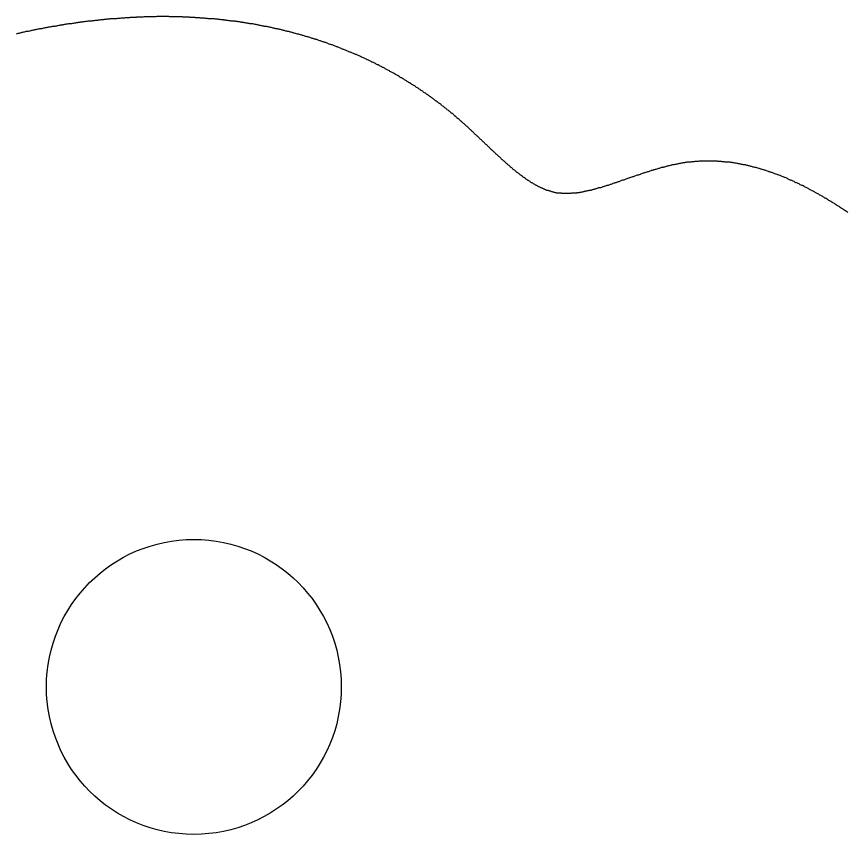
# Model space of a CAD drawing. Header units: millimetres. Extents: x 111 to 2999, y 81 to 1941.
# Drawn here: x 995.18 to 1023.35, y 851.07 to 878.79 of the extents above; entities that cross this region are included whole.
import ezdxf

# ---------------------------------------------------------------- set-up
doc = ezdxf.new("R2010")
doc.units = ezdxf.units.MM
doc.layers.add('DRAW', color=7, linetype='Continuous')
doc.layers.add('RANGO', color=6, linetype='Continuous')

msp = doc.modelspace()

# ---------------------------------------------------------------- linework, layer by layer
at = {"layer": 'DRAW'}
msp.add_polyline3d([(1023.36, 872.153, 0), (1023.34, 872.173, 0), (1023.32, 872.183, 0), (1023.29, 872.203, 0), (1023.27, 872.213, 0), (1023.25, 872.233, 0), (1023.23, 872.243, 0), (1023.2, 872.263, 0), (1023.18, 872.273, 0), (1023.16, 872.293, 0), (1023.14, 872.303, 0), (1023.11, 872.323, 0), (1023.09, 872.333, 0), (1023.07, 872.353, 0), (1023.05, 872.363, 0), (1023.02, 872.383, 0), (1023, 872.393, 0), (1022.98, 872.403, 0), (1022.95, 872.423, 0), (1022.93, 872.433, 0), (1022.91, 872.453, 0), (1022.89, 872.463, 0), (1022.86, 872.483, 0), (1022.84, 872.493, 0), (1022.82, 872.503, 0), (1022.79, 872.523, 0), (1022.77, 872.533, 0), (1022.75, 872.553, 0), (1022.72, 872.563, 0), (1022.7, 872.583, 0), (1022.68, 872.593, 0), (1022.66, 872.603, 0), (1022.63, 872.623, 0), (1022.61, 872.633, 0), (1022.59, 872.643, 0), (1022.56, 872.663, 0), (1022.54, 872.673, 0), (1022.52, 872.693, 0), (1022.49, 872.703, 0), (1022.47, 872.713, 0), (1022.45, 872.733, 0), (1022.42, 872.743, 0), (1022.4, 872.753, 0), (1022.38, 872.773, 0), (1022.35, 872.783, 0), (1022.33, 872.793, 0), (1022.3, 872.813, 0), (1022.28, 872.823, 0), (1022.26, 872.833, 0), (1022.23, 872.853, 0), (1022.21, 872.863, 0), (1022.19, 872.873, 0), (1022.16, 872.883, 0), (1022.14, 872.903, 0), (1022.11, 872.913, 0), (1022.09, 872.923, 0), (1022.07, 872.933, 0), (1022.04, 872.953, 0), (1022.02, 872.963, 0), (1022, 872.973, 0), (1021.97, 872.983, 0), (1021.95, 873.003, 0), (1021.92, 873.013, 0), (1021.9, 873.023, 0), (1021.88, 873.033, 0), (1021.85, 873.053, 0), (1021.83, 873.063, 0), (1021.8, 873.073, 0), (1021.78, 873.083, 0), (1021.75, 873.093, 0), (1021.73, 873.113, 0), (1021.71, 873.123, 0), (1021.68, 873.133, 0), (1021.66, 873.143, 0), (1021.63, 873.153, 0), (1021.61, 873.163, 0), (1021.58, 873.173, 0), (1021.56, 873.193, 0), (1021.54, 873.203, 0), (1021.51, 873.213, 0), (1021.49, 873.223, 0), (1021.46, 873.233, 0), (1021.44, 873.243, 0), (1021.41, 873.253, 0), (1021.39, 873.263, 0), (1021.36, 873.273, 0), (1021.34, 873.283, 0), (1021.32, 873.303, 0), (1021.29, 873.313, 0), (1021.27, 873.323, 0), (1021.24, 873.333, 0), (1021.22, 873.343, 0), (1021.19, 873.353, 0), (1021.17, 873.363, 0), (1021.14, 873.373, 0), (1021.12, 873.383, 0), (1021.09, 873.393, 0), (1021.07, 873.403, 0), (1021.04, 873.413, 0), (1021.02, 873.423, 0), (1020.99, 873.433, 0), (1020.97, 873.443, 0), (1020.94, 873.453, 0), (1020.92, 873.453, 0), (1020.89, 873.463, 0), (1020.87, 873.473, 0), (1020.84, 873.483, 0), (1020.82, 873.493, 0), (1020.79, 873.503, 0), (1020.77, 873.513, 0), (1020.74, 873.523, 0), (1020.72, 873.533, 0), (1020.69, 873.533, 0), (1020.67, 873.543, 0), (1020.64, 873.553, 0), (1020.61, 873.563, 0), (1020.59, 873.573, 0), (1020.56, 873.583, 0), (1020.54, 873.583, 0), (1020.51, 873.593, 0), (1020.49, 873.603, 0), (1020.46, 873.613, 0), (1020.44, 873.623, 0), (1020.41, 873.623, 0), (1020.39, 873.633, 0), (1020.36, 873.643, 0), (1020.33, 873.653, 0), (1020.31, 873.653, 0), (1020.28, 873.663, 0), (1020.26, 873.673, 0), (1020.23, 873.673, 0), (1020.21, 873.683, 0), (1020.18, 873.693, 0), (1020.15, 873.693, 0), (1020.13, 873.703, 0), (1020.1, 873.713, 0), (1020.08, 873.713, 0), (1020.05, 873.723, 0), (1020.02, 873.733, 0), (1020, 873.733, 0), (1019.97, 873.743, 0), (1019.95, 873.743, 0), (1019.92, 873.753, 0), (1019.89, 873.763, 0), (1019.87, 873.763, 0), (1019.84, 873.773, 0), (1019.82, 873.773, 0), (1019.79, 873.783, 0), (1019.76, 873.783, 0), (1019.74, 873.793, 0), (1019.71, 873.793, 0), (1019.69, 873.803, 0), (1019.66, 873.803, 0), (1019.63, 873.813, 0), (1019.61, 873.813, 0), (1019.58, 873.823, 0), (1019.55, 873.823, 0), (1019.53, 873.823, 0), (1019.5, 873.833, 0), (1019.47, 873.833, 0), (1019.45, 873.843, 0), (1019.42, 873.843, 0), (1019.4, 873.843, 0), (1019.37, 873.853, 0), (1019.34, 873.853, 0), (1019.32, 873.853, 0), (1019.29, 873.863, 0), (1019.26, 873.863, 0), (1019.24, 873.863, 0), (1019.21, 873.863, 0), (1019.18, 873.873, 0), (1019.16, 873.873, 0), (1019.13, 873.873, 0), (1019.1, 873.873, 0), (1019.08, 873.883, 0), (1019.05, 873.883, 0), (1019.02, 873.883, 0), (1019, 873.883, 0), (1018.97, 873.883, 0), (1018.94, 873.893, 0), (1018.92, 873.893, 0), (1018.89, 873.893, 0), (1018.86, 873.893, 0), (1018.83, 873.893, 0), (1018.81, 873.893, 0), (1018.78, 873.893, 0), (1018.75, 873.893, 0), (1018.73, 873.893, 0), (1018.7, 873.893, 0), (1018.67, 873.893, 0), (1018.65, 873.893, 0), (1018.62, 873.893, 0), (1018.59, 873.893, 0), (1018.56, 873.893, 0), (1018.54, 873.893, 0), (1018.51, 873.893, 0), (1018.48, 873.893, 0), (1018.46, 873.893, 0), (1018.43, 873.893, 0), (1018.4, 873.893, 0), (1018.37, 873.893, 0), (1018.35, 873.893, 0), (1018.32, 873.893, 0), (1018.29, 873.883, 0), (1018.27, 873.883, 0), (1018.24, 873.883, 0), (1018.21, 873.883, 0), (1018.18, 873.883, 0), (1018.16, 873.873, 0), (1018.13, 873.873, 0), (1018.1, 873.873, 0), (1018.07, 873.873, 0), (1018.05, 873.863, 0), (1018.02, 873.863, 0), (1017.99, 873.863, 0), (1017.96, 873.853, 0), (1017.94, 873.853, 0), (1017.91, 873.853, 0), (1017.88, 873.843, 0), (1017.85, 873.843, 0), (1017.83, 873.833, 0), (1017.8, 873.833, 0), (1017.77, 873.833, 0), (1017.75, 873.823, 0), (1017.72, 873.823, 0), (1017.69, 873.813, 0), (1017.66, 873.813, 0), (1017.64, 873.803, 0), (1017.61, 873.803, 0), (1017.58, 873.793, 0), (1017.55, 873.793, 0), (1017.53, 873.783, 0), (1017.5, 873.783, 0), (1017.47, 873.773, 0), (1017.45, 873.773, 0), (1017.42, 873.763, 0), (1017.39, 873.753, 0), (1017.37, 873.753, 0), (1017.34, 873.743, 0), (1017.31, 873.733, 0), (1017.28, 873.733, 0), (1017.26, 873.723, 0), (1017.23, 873.723, 0), (1017.2, 873.713, 0), (1017.18, 873.703, 0), (1017.15, 873.693, 0), (1017.12, 873.693, 0), (1017.1, 873.683, 0), (1017.07, 873.673, 0), (1017.04, 873.673, 0), (1017.02, 873.663, 0), (1016.99, 873.653, 0), (1016.97, 873.643, 0), (1016.94, 873.643, 0), (1016.91, 873.633, 0), (1016.89, 873.623, 0), (1016.86, 873.613, 0), (1016.83, 873.613, 0), (1016.81, 873.603, 0), (1016.78, 873.593, 0), (1016.76, 873.583, 0), (1016.73, 873.573, 0), (1016.7, 873.573, 0), (1016.68, 873.563, 0), (1016.65, 873.553, 0), (1016.63, 873.543, 0), (1016.6, 873.533, 0), (1016.57, 873.533, 0), (1016.55, 873.523, 0), (1016.52, 873.513, 0), (1016.5, 873.503, 0), (1016.47, 873.493, 0), (1016.45, 873.483, 0), (1016.42, 873.483, 0), (1016.39, 873.473, 0), (1016.37, 873.463, 0), (1016.34, 873.453, 0), (1016.32, 873.443, 0), (1016.29, 873.433, 0), (1016.27, 873.423, 0), (1016.24, 873.423, 0), (1016.22, 873.413, 0), (1016.19, 873.403, 0), (1016.17, 873.393, 0), (1016.14, 873.383, 0), (1016.11, 873.373, 0), (1016.09, 873.363, 0), (1016.06, 873.363, 0), (1016.04, 873.353, 0), (1016.01, 873.343, 0), (1015.99, 873.333, 0), (1015.96, 873.323, 0), (1015.94, 873.313, 0), (1015.91, 873.303, 0), (1015.89, 873.303, 0), (1015.87, 873.293, 0), (1015.84, 873.283, 0), (1015.82, 873.273, 0), (1015.79, 873.263, 0), (1015.77, 873.253, 0), (1015.74, 873.243, 0), (1015.72, 873.243, 0), (1015.69, 873.233, 0), (1015.67, 873.223, 0), (1015.64, 873.213, 0), (1015.62, 873.203, 0), (1015.6, 873.193, 0), (1015.57, 873.193, 0), (1015.55, 873.183, 0), (1015.52, 873.173, 0), (1015.5, 873.163, 0), (1015.48, 873.153, 0), (1015.45, 873.143, 0), (1015.43, 873.143, 0), (1015.4, 873.133, 0), (1015.38, 873.123, 0), (1015.36, 873.113, 0), (1015.33, 873.103, 0), (1015.31, 873.103, 0), (1015.28, 873.093, 0), (1015.26, 873.083, 0), (1015.24, 873.073, 0), (1015.21, 873.073, 0), (1015.19, 873.063, 0), (1015.17, 873.053, 0), (1015.14, 873.043, 0), (1015.12, 873.043, 0), (1015.1, 873.033, 0), (1015.07, 873.023, 0), (1015.05, 873.023, 0), (1015.03, 873.013, 0), (1015.01, 873.003, 0), (1014.98, 872.993, 0), (1014.96, 872.993, 0), (1014.94, 872.983, 0), (1014.91, 872.983, 0), (1014.89, 872.973, 0), (1014.87, 872.963, 0), (1014.85, 872.963, 0), (1014.82, 872.953, 0), (1014.8, 872.943, 0), (1014.78, 872.943, 0), (1014.76, 872.933, 0), (1014.74, 872.933, 0), (1014.71, 872.923, 0), (1014.69, 872.923, 0), (1014.67, 872.913, 0), (1014.65, 872.903, 0), (1014.63, 872.903, 0), (1014.6, 872.893, 0), (1014.58, 872.893, 0), (1014.56, 872.883, 0), (1014.54, 872.883, 0), (1014.52, 872.873, 0), (1014.5, 872.873, 0), (1014.47, 872.873, 0), (1014.45, 872.863, 0), (1014.43, 872.863, 0), (1014.41, 872.853, 0), (1014.39, 872.853, 0), (1014.37, 872.843, 0), (1014.35, 872.843, 0), (1014.33, 872.843, 0), (1014.31, 872.833, 0), (1014.29, 872.833, 0), (1014.27, 872.833, 0), (1014.25, 872.823, 0), (1014.22, 872.823, 0), (1014.2, 872.823, 0), (1014.18, 872.823, 0), (1014.16, 872.813, 0), (1014.14, 872.813, 0), (1014.12, 872.813, 0), (1014.1, 872.813, 0), (1014.08, 872.803, 0), (1014.06, 872.803, 0), (1014.05, 872.803, 0), (1014.03, 872.803, 0), (1014.01, 872.803, 0), (1013.99, 872.803, 0), (1013.97, 872.793, 0), (1013.95, 872.793, 0), (1013.93, 872.793, 0), (1013.91, 872.793, 0), (1013.89, 872.793, 0), (1013.87, 872.793, 0), (1013.85, 872.793, 0), (1013.84, 872.793, 0), (1013.82, 872.793, 0), (1013.8, 872.793, 0), (1013.78, 872.793, 0), (1013.76, 872.793, 0), (1013.74, 872.793, 0), (1013.73, 872.793, 0), (1013.71, 872.793, 0), (1013.69, 872.793, 0), (1013.67, 872.793, 0), (1013.66, 872.803, 0), (1013.64, 872.803, 0), (1013.62, 872.803, 0), (1013.6, 872.803, 0), (1013.59, 872.803, 0), (1013.57, 872.803, 0), (1013.55, 872.813, 0), (1013.54, 872.813, 0), (1013.52, 872.813, 0), (1013.5, 872.813, 0), (1013.48, 872.823, 0), (1013.47, 872.823, 0), (1013.45, 872.823, 0), (1013.43, 872.833, 0), (1013.42, 872.833, 0), (1013.4, 872.833, 0), (1013.38, 872.843, 0), (1013.37, 872.843, 0), (1013.35, 872.853, 0), (1013.33, 872.853, 0), (1013.31, 872.863, 0), (1013.3, 872.863, 0), (1013.28, 872.873, 0), (1013.26, 872.873, 0), (1013.25, 872.883, 0), (1013.23, 872.883, 0), (1013.21, 872.893, 0), (1013.2, 872.893, 0), (1013.18, 872.903, 0), (1013.16, 872.903, 0), (1013.14, 872.913, 0), (1013.13, 872.923, 0), (1013.11, 872.923, 0), (1013.09, 872.933, 0), (1013.08, 872.943, 0), (1013.06, 872.943, 0), (1013.04, 872.953, 0), (1013.02, 872.963, 0), (1013.01, 872.973, 0), (1012.99, 872.973, 0), (1012.97, 872.983, 0), (1012.96, 872.993, 0), (1012.94, 873.003, 0), (1012.92, 873.013, 0), (1012.9, 873.023, 0), (1012.89, 873.023, 0), (1012.87, 873.033, 0), (1012.85, 873.043, 0), (1012.83, 873.053, 0), (1012.82, 873.063, 0), (1012.8, 873.073, 0), (1012.78, 873.083, 0), (1012.76, 873.093, 0), (1012.75, 873.103, 0), (1012.73, 873.113, 0), (1012.71, 873.123, 0), (1012.69, 873.133, 0), (1012.68, 873.143, 0), (1012.66, 873.153, 0), (1012.64, 873.163, 0), (1012.62, 873.173, 0), (1012.6, 873.183, 0), (1012.59, 873.203, 0), (1012.57, 873.213, 0), (1012.55, 873.223, 0), (1012.53, 873.233, 0), (1012.52, 873.243, 0), (1012.5, 873.253, 0), (1012.48, 873.273, 0), (1012.46, 873.283, 0), (1012.44, 873.293, 0), (1012.43, 873.303, 0), (1012.41, 873.323, 0), (1012.39, 873.333, 0), (1012.37, 873.343, 0), (1012.35, 873.363, 0), (1012.34, 873.373, 0), (1012.32, 873.383, 0), (1012.3, 873.403, 0), (1012.28, 873.413, 0), (1012.26, 873.423, 0), (1012.24, 873.443, 0), (1012.23, 873.453, 0), (1012.21, 873.473, 0), (1012.19, 873.483, 0), (1012.17, 873.493, 0), (1012.15, 873.513, 0), (1012.13, 873.523, 0), (1012.12, 873.543, 0), (1012.1, 873.553, 0), (1012.08, 873.573, 0), (1012.06, 873.583, 0), (1012.04, 873.603, 0), (1012.02, 873.613, 0), (1012.01, 873.633, 0), (1011.99, 873.643, 0), (1011.97, 873.663, 0), (1011.95, 873.673, 0), (1011.93, 873.693, 0), (1011.91, 873.713, 0), (1011.9, 873.723, 0), (1011.88, 873.743, 0), (1011.86, 873.753, 0), (1011.84, 873.773, 0), (1011.82, 873.793, 0), (1011.8, 873.803, 0), (1011.78, 873.823, 0), (1011.76, 873.843, 0), (1011.75, 873.853, 0), (1011.73, 873.873, 0), (1011.71, 873.893, 0), (1011.69, 873.903, 0), (1011.67, 873.923, 0), (1011.65, 873.943, 0), (1011.63, 873.953, 0), (1011.61, 873.973, 0), (1011.6, 873.993, 0), (1011.58, 874.013, 0), (1011.56, 874.023, 0), (1011.54, 874.043, 0), (1011.52, 874.063, 0), (1011.5, 874.083, 0), (1011.48, 874.093, 0), (1011.46, 874.113, 0), (1011.44, 874.133, 0), (1011.42, 874.153, 0), (1011.41, 874.163, 0), (1011.39, 874.183, 0), (1011.37, 874.203, 0), (1011.35, 874.223, 0), (1011.33, 874.243, 0), (1011.31, 874.253, 0), (1011.29, 874.273, 0), (1011.27, 874.293, 0), (1011.25, 874.313, 0), (1011.23, 874.333, 0), (1011.21, 874.353, 0), (1011.19, 874.363, 0), (1011.18, 874.383, 0), (1011.16, 874.403, 0), (1011.14, 874.423, 0), (1011.12, 874.443, 0), (1011.1, 874.463, 0), (1011.08, 874.473, 0), (1011.06, 874.493, 0), (1011.04, 874.513, 0), (1011.02, 874.533, 0), (1011, 874.553, 0), (1010.98, 874.573, 0), (1010.96, 874.593, 0), (1010.94, 874.613, 0), (1010.92, 874.623, 0), (1010.9, 874.643, 0), (1010.88, 874.663, 0), (1010.86, 874.683, 0), (1010.84, 874.703, 0), (1010.82, 874.723, 0), (1010.8, 874.743, 0), (1010.78, 874.763, 0), (1010.76, 874.773, 0), (1010.74, 874.793, 0), (1010.72, 874.813, 0), (1010.7, 874.833, 0), (1010.68, 874.853, 0), (1010.66, 874.873, 0), (1010.64, 874.893, 0), (1010.62, 874.913, 0), (1010.6, 874.933, 0), (1010.58, 874.943, 0), (1010.56, 874.963, 0), (1010.54, 874.983, 0), (1010.52, 875.003, 0), (1010.5, 875.023, 0), (1010.48, 875.043, 0), (1010.46, 875.063, 0), (1010.44, 875.083, 0), (1010.42, 875.093, 0), (1010.4, 875.113, 0), (1010.38, 875.133, 0), (1010.36, 875.153, 0), (1010.33, 875.173, 0), (1010.31, 875.193, 0), (1010.29, 875.213, 0), (1010.27, 875.223, 0), (1010.25, 875.243, 0), (1010.23, 875.263, 0), (1010.21, 875.283, 0), (1010.19, 875.303, 0), (1010.17, 875.323, 0), (1010.15, 875.333, 0), (1010.12, 875.353, 0), (1010.1, 875.373, 0), (1010.08, 875.393, 0), (1010.06, 875.413, 0), (1010.04, 875.423, 0), (1010.02, 875.443, 0), (1010, 875.463, 0), (1009.98, 875.483, 0), (1009.96, 875.503, 0), (1009.93, 875.513, 0), (1009.91, 875.533, 0), (1009.89, 875.553, 0), (1009.87, 875.573, 0), (1009.85, 875.583, 0), (1009.83, 875.603, 0), (1009.81, 875.623, 0), (1009.78, 875.633, 0), (1009.76, 875.653, 0), (1009.74, 875.673, 0), (1009.72, 875.693, 0), (1009.7, 875.703, 0), (1009.68, 875.723, 0), (1009.65, 875.743, 0), (1009.63, 875.753, 0), (1009.61, 875.773, 0), (1009.59, 875.793, 0), (1009.57, 875.813, 0), (1009.55, 875.823, 0), (1009.52, 875.843, 0), (1009.5, 875.863, 0), (1009.48, 875.873, 0), (1009.46, 875.893, 0), (1009.44, 875.903, 0), (1009.41, 875.923, 0), (1009.39, 875.943, 0), (1009.37, 875.953, 0), (1009.35, 875.973, 0), (1009.33, 875.993, 0), (1009.3, 876.003, 0), (1009.28, 876.023, 0), (1009.26, 876.043, 0), (1009.24, 876.053, 0), (1009.22, 876.073, 0), (1009.19, 876.083, 0), (1009.17, 876.103, 0), (1009.15, 876.113, 0), (1009.13, 876.133, 0), (1009.1, 876.153, 0), (1009.08, 876.163, 0), (1009.06, 876.183, 0), (1009.04, 876.193, 0), (1009.01, 876.213, 0), (1008.99, 876.223, 0), (1008.97, 876.243, 0), (1008.95, 876.263, 0), (1008.92, 876.273, 0), (1008.9, 876.293, 0), (1008.88, 876.303, 0), (1008.86, 876.323, 0), (1008.83, 876.333, 0), (1008.81, 876.353, 0), (1008.79, 876.363, 0), (1008.77, 876.383, 0), (1008.74, 876.393, 0), (1008.72, 876.413, 0), (1008.7, 876.423, 0), (1008.68, 876.443, 0), (1008.65, 876.453, 0), (1008.63, 876.473, 0), (1008.61, 876.483, 0), (1008.58, 876.493, 0), (1008.56, 876.513, 0), (1008.54, 876.523, 0), (1008.52, 876.543, 0), (1008.49, 876.553, 0), (1008.47, 876.573, 0), (1008.45, 876.583, 0), (1008.42, 876.593, 0), (1008.4, 876.613, 0), (1008.38, 876.623, 0), (1008.36, 876.643, 0), (1008.33, 876.653, 0), (1008.31, 876.673, 0), (1008.29, 876.683, 0), (1008.26, 876.693, 0), (1008.24, 876.713, 0), (1008.22, 876.723, 0), (1008.19, 876.733, 0), (1008.17, 876.753, 0), (1008.15, 876.763, 0), (1008.12, 876.783, 0), (1008.1, 876.793, 0), (1008.08, 876.803, 0), (1008.05, 876.823, 0), (1008.03, 876.833, 0), (1008.01, 876.843, 0), (1007.98, 876.863, 0), (1007.96, 876.873, 0), (1007.94, 876.883, 0), (1007.91, 876.893, 0), (1007.89, 876.913, 0), (1007.87, 876.923, 0), (1007.84, 876.933, 0), (1007.82, 876.953, 0), (1007.8, 876.963, 0), (1007.77, 876.973, 0), (1007.75, 876.993, 0), (1007.73, 877.003, 0), (1007.7, 877.013, 0), (1007.68, 877.023, 0), (1007.66, 877.043, 0), (1007.63, 877.053, 0), (1007.61, 877.063, 0), (1007.58, 877.073, 0), (1007.56, 877.093, 0), (1007.54, 877.103, 0), (1007.51, 877.113, 0), (1007.49, 877.123, 0), (1007.47, 877.133, 0), (1007.44, 877.153, 0), (1007.42, 877.163, 0), (1007.39, 877.173, 0), (1007.37, 877.183, 0), (1007.35, 877.203, 0), (1007.32, 877.213, 0), (1007.3, 877.223, 0), (1007.28, 877.233, 0), (1007.25, 877.243, 0), (1007.23, 877.253, 0), (1007.2, 877.273, 0), (1007.18, 877.283, 0), (1007.16, 877.293, 0), (1007.13, 877.303, 0), (1007.11, 877.313, 0), (1007.08, 877.323, 0), (1007.06, 877.333, 0), (1007.04, 877.353, 0), (1007.01, 877.363, 0), (1006.99, 877.373, 0), (1006.96, 877.383, 0), (1006.94, 877.393, 0), (1006.91, 877.403, 0), (1006.89, 877.413, 0), (1006.87, 877.423, 0), (1006.84, 877.443, 0), (1006.82, 877.453, 0), (1006.79, 877.463, 0), (1006.77, 877.473, 0), (1006.74, 877.483, 0), (1006.72, 877.493, 0), (1006.7, 877.503, 0), (1006.67, 877.513, 0), (1006.65, 877.523, 0), (1006.62, 877.533, 0), (1006.6, 877.543, 0), (1006.57, 877.553, 0), (1006.55, 877.563, 0), (1006.52, 877.573, 0), (1006.5, 877.583, 0), (1006.48, 877.593, 0), (1006.45, 877.603, 0), (1006.43, 877.613, 0), (1006.4, 877.623, 0), (1006.38, 877.633, 0), (1006.35, 877.643, 0), (1006.33, 877.653, 0), (1006.3, 877.663, 0), (1006.28, 877.673, 0), (1006.25, 877.683, 0), (1006.23, 877.693, 0), (1006.2, 877.703, 0), (1006.18, 877.713, 0), (1006.16, 877.723, 0), (1006.13, 877.733, 0), (1006.11, 877.743, 0), (1006.08, 877.753, 0), (1006.06, 877.763, 0), (1006.03, 877.773, 0), (1006.01, 877.783, 0), (1005.98, 877.793, 0), (1005.96, 877.803, 0), (1005.93, 877.813, 0), (1005.91, 877.823, 0), (1005.88, 877.833, 0), (1005.86, 877.833, 0), (1005.83, 877.843, 0), (1005.81, 877.853, 0), (1005.78, 877.863, 0), (1005.76, 877.873, 0), (1005.73, 877.883, 0), (1005.71, 877.893, 0), (1005.68, 877.903, 0), (1005.66, 877.913, 0), (1005.63, 877.913, 0), (1005.61, 877.923, 0), (1005.58, 877.933, 0), (1005.56, 877.943, 0), (1005.53, 877.953, 0), (1005.51, 877.963, 0), (1005.48, 877.973, 0), (1005.46, 877.973, 0), (1005.43, 877.983, 0), (1005.41, 877.993, 0), (1005.38, 878.003, 0), (1005.36, 878.013, 0), (1005.33, 878.013, 0), (1005.31, 878.023, 0), (1005.28, 878.033, 0), (1005.26, 878.043, 0), (1005.23, 878.053, 0), (1005.2, 878.053, 0), (1005.18, 878.063, 0), (1005.15, 878.073, 0), (1005.13, 878.083, 0), (1005.1, 878.093, 0), (1005.08, 878.093, 0), (1005.05, 878.103, 0), (1005.03, 878.113, 0), (1005, 878.123, 0), (1004.98, 878.123, 0), (1004.95, 878.133, 0), (1004.93, 878.143, 0), (1004.9, 878.153, 0), (1004.87, 878.153, 0), (1004.85, 878.163, 0), (1004.82, 878.173, 0), (1004.8, 878.173, 0), (1004.77, 878.183, 0), (1004.75, 878.193, 0), (1004.72, 878.203, 0), (1004.7, 878.203, 0), (1004.67, 878.213, 0), (1004.64, 878.223, 0), (1004.62, 878.223, 0), (1004.59, 878.233, 0), (1004.57, 878.243, 0), (1004.54, 878.243, 0), (1004.52, 878.253, 0), (1004.49, 878.263, 0), (1004.46, 878.263, 0), (1004.44, 878.273, 0), (1004.41, 878.283, 0), (1004.39, 878.283, 0), (1004.36, 878.293, 0), (1004.34, 878.303, 0), (1004.31, 878.303, 0), (1004.28, 878.313, 0), (1004.26, 878.323, 0), (1004.23, 878.323, 0), (1004.21, 878.333, 0), (1004.18, 878.333, 0), (1004.16, 878.343, 0), (1004.13, 878.353, 0), (1004.1, 878.353, 0), (1004.08, 878.363, 0), (1004.05, 878.363, 0), (1004.03, 878.373, 0), (1004, 878.383, 0), (1003.97, 878.383, 0), (1003.95, 878.393, 0), (1003.92, 878.393, 0), (1003.9, 878.403, 0), (1003.87, 878.403, 0), (1003.84, 878.413, 0), (1003.82, 878.423, 0), (1003.79, 878.423, 0), (1003.77, 878.433, 0), (1003.74, 878.433, 0), (1003.71, 878.443, 0), (1003.69, 878.443, 0), (1003.66, 878.453, 0), (1003.64, 878.453, 0), (1003.61, 878.463, 0), (1003.58, 878.463, 0), (1003.56, 878.473, 0), (1003.53, 878.473, 0), (1003.51, 878.483, 0), (1003.48, 878.483, 0), (1003.45, 878.493, 0), (1003.43, 878.493, 0), (1003.4, 878.503, 0), (1003.38, 878.503, 0), (1003.35, 878.513, 0), (1003.32, 878.513, 0), (1003.3, 878.523, 0), (1003.27, 878.523, 0), (1003.24, 878.533, 0), (1003.22, 878.533, 0), (1003.19, 878.543, 0), (1003.17, 878.543, 0), (1003.14, 878.543, 0), (1003.11, 878.553, 0), (1003.09, 878.553, 0), (1003.06, 878.563, 0), (1003.03, 878.563, 0), (1003.01, 878.573, 0), (1002.98, 878.573, 0), (1002.96, 878.573, 0), (1002.93, 878.583, 0), (1002.9, 878.583, 0), (1002.88, 878.593, 0), (1002.85, 878.593, 0), (1002.82, 878.593, 0), (1002.8, 878.603, 0), (1002.77, 878.603, 0), (1002.74, 878.613, 0), (1002.72, 878.613, 0), (1002.69, 878.613, 0), (1002.67, 878.623, 0), (1002.64, 878.623, 0), (1002.61, 878.623, 0), (1002.59, 878.633, 0), (1002.56, 878.633, 0), (1002.53, 878.633, 0), (1002.51, 878.643, 0), (1002.48, 878.643, 0), (1002.45, 878.643, 0), (1002.43, 878.653, 0), (1002.4, 878.653, 0), (1002.37, 878.653, 0), (1002.35, 878.663, 0), (1002.32, 878.663, 0), (1002.29, 878.663, 0), (1002.27, 878.673, 0), (1002.24, 878.673, 0), (1002.21, 878.673, 0), (1002.19, 878.683, 0), (1002.16, 878.683, 0), (1002.13, 878.683, 0), (1002.11, 878.683, 0), (1002.08, 878.693, 0), (1002.05, 878.693, 0), (1002.03, 878.693, 0), (1002, 878.703, 0), (1001.97, 878.703, 0), (1001.95, 878.703, 0), (1001.92, 878.703, 0), (1001.89, 878.713, 0), (1001.87, 878.713, 0), (1001.84, 878.713, 0), (1001.81, 878.713, 0), (1001.79, 878.723, 0), (1001.76, 878.723, 0), (1001.73, 878.723, 0), (1001.71, 878.723, 0), (1001.68, 878.723, 0), (1001.65, 878.733, 0), (1001.63, 878.733, 0), (1001.6, 878.733, 0), (1001.57, 878.733, 0), (1001.55, 878.743, 0), (1001.52, 878.743, 0), (1001.49, 878.743, 0), (1001.47, 878.743, 0), (1001.44, 878.743, 0), (1001.41, 878.743, 0), (1001.39, 878.753, 0), (1001.36, 878.753, 0), (1001.33, 878.753, 0), (1001.31, 878.753, 0), (1001.28, 878.753, 0), (1001.25, 878.753, 0), (1001.23, 878.763, 0), (1001.2, 878.763, 0), (1001.17, 878.763, 0), (1001.15, 878.763, 0), (1001.12, 878.763, 0), (1001.09, 878.763, 0), (1001.06, 878.763, 0), (1001.04, 878.773, 0), (1001.01, 878.773, 0), (1000.98, 878.773, 0), (1000.96, 878.773, 0), (1000.93, 878.773, 0), (1000.9, 878.773, 0), (1000.88, 878.773, 0), (1000.85, 878.773, 0), (1000.82, 878.773, 0), (1000.8, 878.783, 0), (1000.77, 878.783, 0), (1000.74, 878.783, 0), (1000.71, 878.783, 0), (1000.69, 878.783, 0), (1000.66, 878.783, 0), (1000.63, 878.783, 0), (1000.61, 878.783, 0), (1000.58, 878.783, 0), (1000.55, 878.783, 0), (1000.53, 878.783, 0), (1000.5, 878.783, 0), (1000.47, 878.783, 0), (1000.44, 878.783, 0), (1000.42, 878.783, 0), (1000.39, 878.783, 0), (1000.36, 878.783, 0), (1000.34, 878.793, 0), (1000.31, 878.793, 0), (1000.28, 878.793, 0), (1000.26, 878.793, 0), (1000.23, 878.793, 0), (1000.2, 878.793, 0), (1000.17, 878.793, 0), (1000.15, 878.793, 0), (1000.12, 878.793, 0), (1000.09, 878.793, 0), (1000.07, 878.793, 0), (1000.04, 878.793, 0), (1000.01, 878.793, 0), (999.99, 878.793, 0), (999.96, 878.793, 0), (999.93, 878.793, 0), (999.9, 878.783, 0), (999.88, 878.783, 0), (999.85, 878.783, 0), (999.82, 878.783, 0), (999.8, 878.783, 0), (999.77, 878.783, 0), (999.74, 878.783, 0), (999.71, 878.783, 0), (999.69, 878.783, 0), (999.66, 878.783, 0), (999.63, 878.783, 0), (999.61, 878.783, 0), (999.58, 878.783, 0), (999.55, 878.783, 0), (999.52, 878.783, 0), (999.5, 878.783, 0), (999.47, 878.773, 0), (999.44, 878.773, 0), (999.42, 878.773, 0), (999.39, 878.773, 0), (999.36, 878.773, 0), (999.33, 878.773, 0), (999.31, 878.773, 0), (999.28, 878.773, 0), (999.25, 878.773, 0), (999.23, 878.763, 0), (999.2, 878.763, 0), (999.17, 878.763, 0), (999.14, 878.763, 0), (999.12, 878.763, 0), (999.09, 878.763, 0), (999.06, 878.763, 0), (999.03, 878.763, 0), (999.01, 878.753, 0), (998.98, 878.753, 0), (998.95, 878.753, 0), (998.93, 878.753, 0), (998.9, 878.753, 0), (998.87, 878.753, 0), (998.84, 878.743, 0), (998.82, 878.743, 0), (998.79, 878.743, 0), (998.76, 878.743, 0), (998.74, 878.743, 0), (998.71, 878.743, 0), (998.68, 878.733, 0), (998.65, 878.733, 0), (998.63, 878.733, 0), (998.6, 878.733, 0), (998.57, 878.723, 0), (998.54, 878.723, 0), (998.52, 878.723, 0), (998.49, 878.723, 0), (998.46, 878.723, 0), (998.44, 878.713, 0), (998.41, 878.713, 0), (998.38, 878.713, 0), (998.35, 878.713, 0), (998.33, 878.703, 0), (998.3, 878.703, 0), (998.27, 878.703, 0), (998.24, 878.703, 0), (998.22, 878.693, 0), (998.19, 878.693, 0), (998.16, 878.693, 0), (998.14, 878.693, 0), (998.11, 878.683, 0), (998.08, 878.683, 0), (998.05, 878.683, 0), (998.03, 878.683, 0), (998, 878.673, 0), (997.97, 878.673, 0), (997.94, 878.673, 0), (997.92, 878.663, 0), (997.89, 878.663, 0), (997.86, 878.663, 0), (997.84, 878.663, 0), (997.81, 878.653, 0), (997.78, 878.653, 0), (997.75, 878.653, 0), (997.73, 878.643, 0), (997.7, 878.643, 0), (997.67, 878.643, 0), (997.64, 878.633, 0), (997.62, 878.633, 0), (997.59, 878.633, 0), (997.56, 878.623, 0), (997.54, 878.623, 0), (997.51, 878.623, 0), (997.48, 878.613, 0), (997.45, 878.613, 0), (997.43, 878.613, 0), (997.4, 878.603, 0), (997.37, 878.603, 0), (997.34, 878.603, 0), (997.32, 878.593, 0), (997.29, 878.593, 0), (997.26, 878.593, 0), (997.24, 878.583, 0), (997.21, 878.583, 0), (997.18, 878.573, 0), (997.15, 878.573, 0), (997.13, 878.573, 0), (997.1, 878.563, 0), (997.07, 878.563, 0), (997.04, 878.553, 0), (997.02, 878.553, 0), (996.99, 878.553, 0), (996.96, 878.543, 0), (996.94, 878.543, 0), (996.91, 878.533, 0), (996.88, 878.533, 0), (996.85, 878.533, 0), (996.83, 878.523, 0), (996.8, 878.523, 0), (996.77, 878.513, 0), (996.74, 878.513, 0), (996.72, 878.503, 0), (996.69, 878.503, 0), (996.66, 878.503, 0), (996.64, 878.493, 0), (996.61, 878.493, 0), (996.58, 878.483, 0), (996.55, 878.483, 0), (996.53, 878.473, 0), (996.5, 878.473, 0), (996.47, 878.463, 0), (996.45, 878.463, 0), (996.42, 878.453, 0), (996.39, 878.453, 0), (996.36, 878.443, 0), (996.34, 878.443, 0), (996.31, 878.433, 0), (996.28, 878.433, 0), (996.25, 878.433, 0), (996.23, 878.423, 0), (996.2, 878.423, 0), (996.17, 878.413, 0), (996.15, 878.413, 0), (996.12, 878.403, 0), (996.09, 878.403, 0), (996.06, 878.393, 0), (996.04, 878.383, 0), (996.01, 878.383, 0), (995.98, 878.373, 0), (995.95, 878.373, 0), (995.93, 878.363, 0), (995.9, 878.363, 0), (995.87, 878.353, 0), (995.85, 878.353, 0), (995.82, 878.343, 0), (995.79, 878.343, 0), (995.76, 878.333, 0), (995.74, 878.333, 0), (995.71, 878.323, 0), (995.68, 878.323, 0), (995.66, 878.313, 0), (995.63, 878.303, 0), (995.6, 878.303, 0), (995.57, 878.293, 0), (995.55, 878.293, 0), (995.52, 878.283, 0), (995.49, 878.283, 0), (995.47, 878.273, 0), (995.44, 878.263, 0), (995.41, 878.263, 0), (995.38, 878.253, 0), (995.36, 878.253, 0), (995.33, 878.243, 0), (995.3, 878.233, 0), (995.28, 878.233, 0), (995.25, 878.223, 0), (995.22, 878.223, 0), (995.19, 878.213, 0), (995.17, 878.203, 0)], dxfattribs=at)
at = {"layer": 'RANGO', "color": 0}
msp.add_circle((1001.19, 856.07), 5, dxfattribs=at)

doc.saveas('drawing.dxf')
